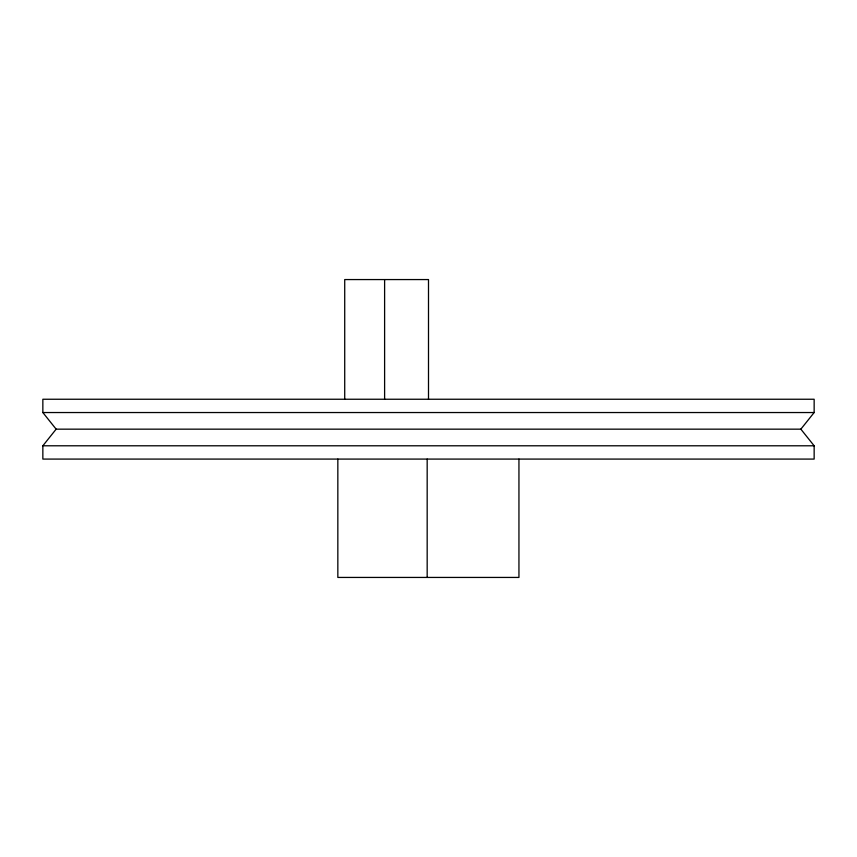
<?xml version="1.0" encoding="UTF-8"?>
<svg xmlns="http://www.w3.org/2000/svg" width="857" height="857" viewBox="0 0 857 857"><rect width="100%" height="100%" fill="white"/><g stroke="black" fill="none" stroke-linecap="round" stroke-linejoin="round"><path stroke-width="1.29" d="M42.85 445.79L56.144 429.164L800.856 429.164L814.15 445.79L814.15 459.084L42.85 459.084L42.85 445.79L814.15 445.79M800.856 429.164L814.15 412.538L814.15 399.244L42.85 399.244L42.85 412.538L56.144 429.164M42.85 412.538L814.15 412.538M518.946 459.084L518.946 577.436L337.84 577.436L337.84 459.084M428.5 399.244L428.5 279.564L344.718 279.564L344.718 399.244M427.172 459.084L427.172 577.436M384.611 279.564L384.611 399.244"/></g></svg>
